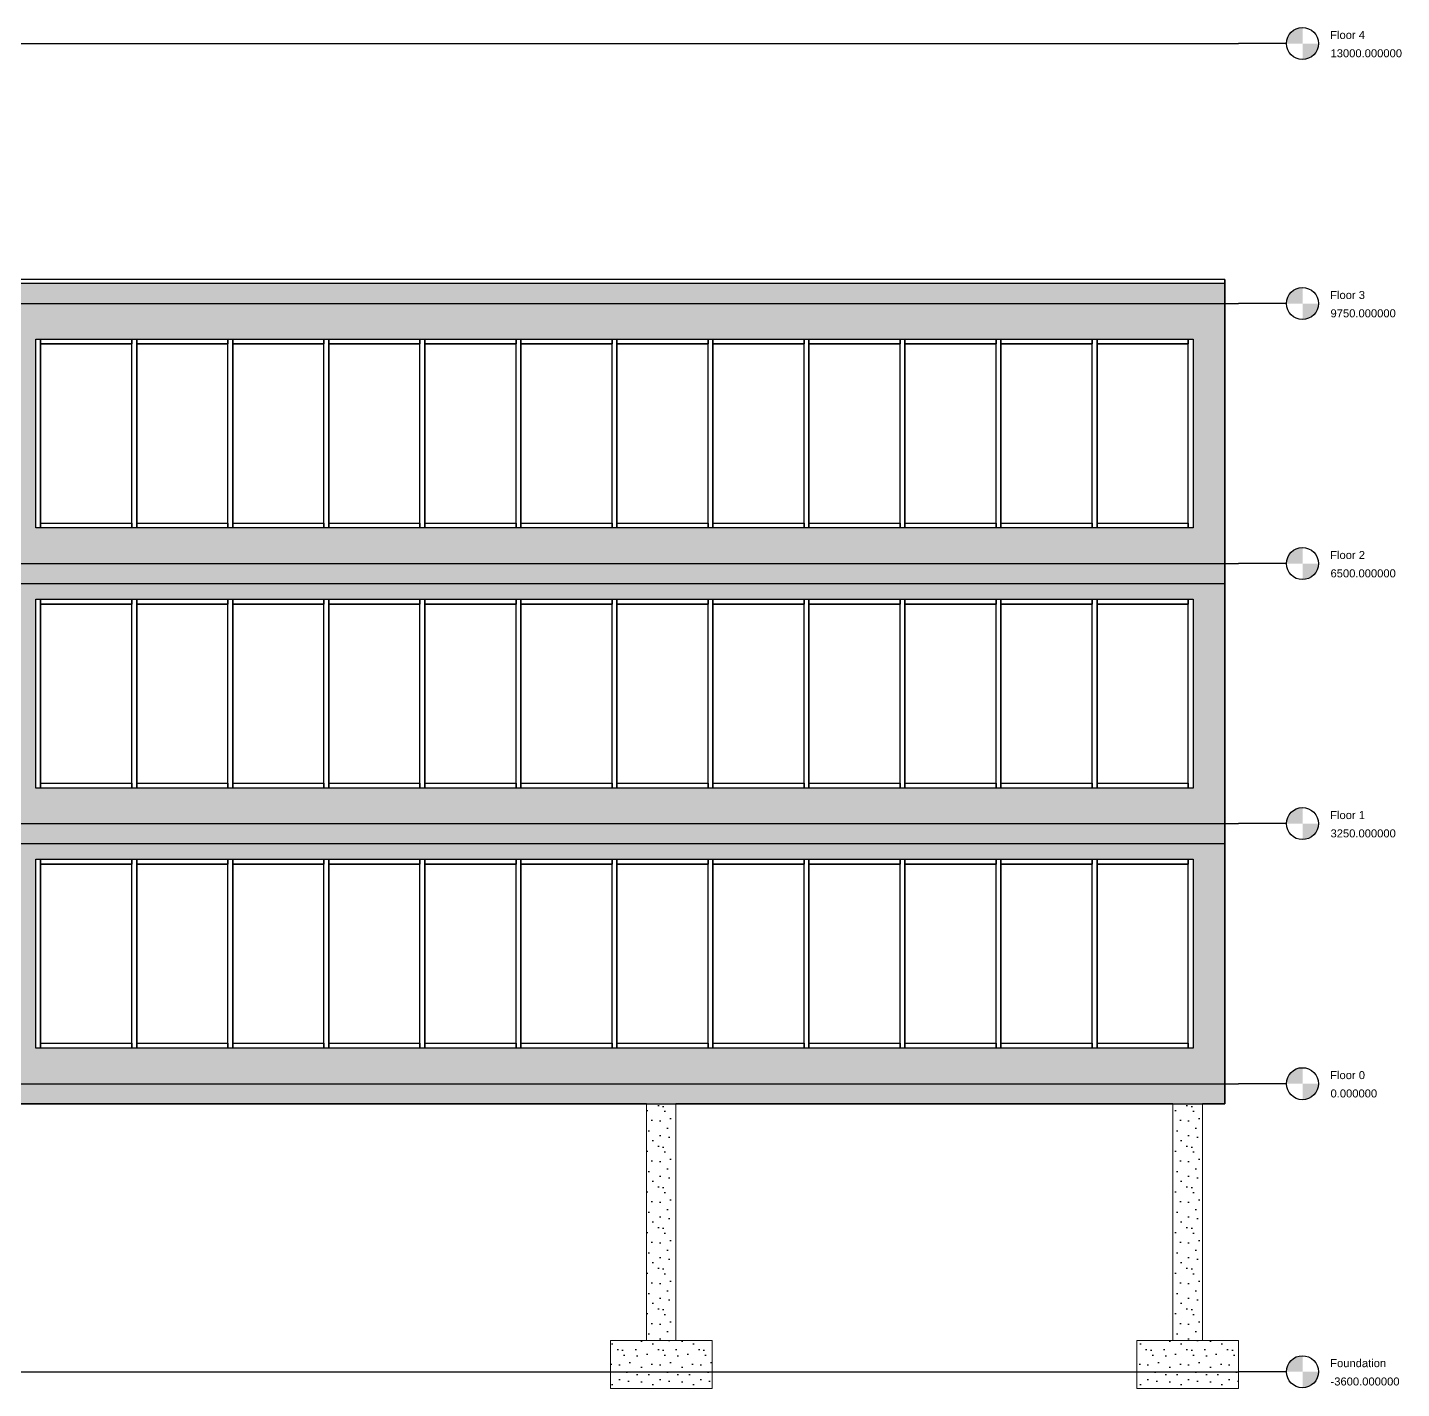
# Model space of a CAD drawing. Header units: millimetres. Extents: x -100 to 163028, y 0 to 22177.
# Drawn here: x 81991 to 99161, y 40 to 17050 of the extents above; entities that cross this region are included whole.
import ezdxf

# ---------------------------------------------------------------- set-up
doc = ezdxf.new("R2010")
doc.units = ezdxf.units.MM
doc.layers.get('0').update_dxf_attribs({"true_color": 0xdfdfdf})
for name, color, linetype in [('Background_Back bricks', 7, 'Continuous'), ('Background_Front bricks', 7, 'Continuous'), ('Background_GLASS', 161, 'Continuous'), ('Background_WINDOW_FRAME', 253, 'Continuous'), ('Elevation_Front bricks', 7, 'Continuous'), ('Viewport border', 7, 'Continuous')]:
    doc.layers.add(name, color=color, linetype=linetype)
doc.layers.add('Background_Concrete_ Reinforced', color=7, linetype='Continuous', lineweight=9)
doc.layers.add('Elevation_Concrete_ Reinforced', color=252, linetype='Continuous', lineweight=25)
doc.layers.add('Background_DETAIL_OBJECTS', color=7, linetype='Continuous', true_color=0xdfdfdf)
doc.styles.get("Standard").update_dxf_attribs({"font": 'arial.ttf'})

# ---------------------------------------------------------------- blocks, each defined once
blk = doc.blocks.new('_StoryIndicator')
h = blk.add_hatch(color=256)
h.paths.add_polyline_path([(-199, 0), (1, 0), (1, 200, 0.414214)])
h.paths.add_polyline_path([(201, 0), (1, 0), (1, -200, 0.414214)])
blk.add_line((-200, 0), (-800, 0))
blk.add_circle((-1, 0), 200)
for tag, p in [('STORYNAME', (346, 57)), ('STORYELEVATION', (350, -172))]:
    blk.add_attdef(tag, p, '', height=100)
blk = doc.blocks.new('Main_Front__section__..%5CMainBuilding.dwg', base_point=(4208, -12889))
at = {"layer": 'Elevation_Concrete_ Reinforced'}
h = blk.add_hatch(dxfattribs=at)
h.set_pattern_fill('DOTS2', color=256, scale=20, style=0)
h.paths.add_polyline_path([(33997, -9289), (33997, -12249), (34367, -12249), (34367, -9289)])
h = blk.add_hatch(dxfattribs=at)
h.set_pattern_fill('DOTS2', color=256, scale=20, style=0)
h.paths.add_polyline_path([(40575, -9289), (40575, -12249), (40945, -12249), (40945, -9289)])
h = blk.add_hatch(dxfattribs=at)
h.set_pattern_fill('DOTS2', color=256, scale=20, style=0)
h.paths.add_polyline_path([(34817, -12849), (34817, -12249), (34367, -12249), (33997, -12249), (33548, -12249), (33548, -12849)])
h = blk.add_hatch(dxfattribs=at)
h.set_pattern_fill('DOTS2', color=256, scale=20, style=0)
h.paths.add_polyline_path([(41395, -12849), (41395, -12249), (40945, -12249), (40575, -12249), (40126, -12249), (40126, -12849)])
at = {"layer": 'Elevation_Front bricks'}
h = blk.add_hatch(dxfattribs=at)
h.set_pattern_fill('V_MASONRY300x75', color=256, scale=10, style=0)
h.paths.add_polyline_path([(41227, 961), (25978, 961), (25978, 656), (25978, 631), (25978, 461), (25978, -2789), (41227, -2789)])
h.paths.add_polyline_path([(26368, 266), (26428, 266), (27568, 266), (27628, 266), (28768, 266), (28828, 266), (29968, 266), (30028, 266), (31168, 266), (31228, 266), (32368, 266), (32428, 266), (33568, 266), (33628, 266), (34768, 266), (34828, 266), (35968, 266), (36028, 266), (37168, 266), (37228, 266), (38368, 266), (38428, 266), (39568, 266), (39628, 266), (40768, 266), (40828, 266), (40828, -2094), (40768, -2094), (39628, -2094), (39568, -2094), (38428, -2094), (38368, -2094), (37228, -2094), (37168, -2094), (36028, -2094), (35968, -2094), (34828, -2094), (34768, -2094), (33628, -2094), (33568, -2094), (32428, -2094), (32368, -2094), (31228, -2094), (31168, -2094), (30028, -2094), (29968, -2094), (28828, -2094), (28768, -2094), (27628, -2094), (27568, -2094), (26428, -2094), (26368, -2094)], flags=16)
h = blk.add_hatch(dxfattribs=at)
h.set_pattern_fill('V_MASONRY300x75', color=256, scale=10, style=0)
h.paths.add_polyline_path([(25978, -6039), (41227, -6039), (41227, -2789), (25978, -2789)])
h.paths.add_polyline_path([(26368, -2984), (26428, -2984), (27568, -2984), (27628, -2984), (28768, -2984), (28828, -2984), (29968, -2984), (30028, -2984), (31168, -2984), (31228, -2984), (32368, -2984), (32428, -2984), (33568, -2984), (33628, -2984), (34768, -2984), (34828, -2984), (35968, -2984), (36028, -2984), (37168, -2984), (37228, -2984), (38368, -2984), (38428, -2984), (39568, -2984), (39628, -2984), (40768, -2984), (40828, -2984), (40828, -5344), (40768, -5344), (39628, -5344), (39568, -5344), (38428, -5344), (38368, -5344), (37228, -5344), (37168, -5344), (36028, -5344), (35968, -5344), (34828, -5344), (34768, -5344), (33628, -5344), (33568, -5344), (32428, -5344), (32368, -5344), (31228, -5344), (31168, -5344), (30028, -5344), (29968, -5344), (28828, -5344), (28768, -5344), (27628, -5344), (27568, -5344), (26428, -5344), (26368, -5344)], flags=16)
h = blk.add_hatch(dxfattribs=at)
h.set_pattern_fill('V_MASONRY300x75', color=256, scale=10, style=0)
h.paths.add_polyline_path([(40945, -9289), (41138, -9289), (41227, -9289), (41227, -6039), (25978, -6039), (25978, -9289), (33997, -9289), (34367, -9289), (40575, -9289)])
h.paths.add_polyline_path([(26368, -6234), (26428, -6234), (27568, -6234), (27628, -6234), (28768, -6234), (28828, -6234), (29968, -6234), (30028, -6234), (31168, -6234), (31228, -6234), (32368, -6234), (32428, -6234), (33568, -6234), (33628, -6234), (34768, -6234), (34828, -6234), (35968, -6234), (36028, -6234), (37168, -6234), (37228, -6234), (38368, -6234), (38428, -6234), (39568, -6234), (39628, -6234), (40768, -6234), (40828, -6234), (40828, -8594), (40768, -8594), (39628, -8594), (39568, -8594), (38428, -8594), (38368, -8594), (37228, -8594), (37168, -8594), (36028, -8594), (35968, -8594), (34828, -8594), (34768, -8594), (33628, -8594), (33568, -8594), (32428, -8594), (32368, -8594), (31228, -8594), (31168, -8594), (30028, -8594), (29968, -8594), (28828, -8594), (28768, -8594), (27628, -8594), (27568, -8594), (26428, -8594), (26368, -8594)], flags=16)
for p, q in [((5210, 3961), (41395, 3961)), ((5210, 3961), (41395, 3961)), ((5210, 711), (41395, 711)), ((5210, 711), (41395, 711)), ((5210, -2539), (41395, -2539)), ((5210, -2539), (41395, -2539)), ((5210, -2539), (41395, -2539)), ((5210, -5789), (41395, -5789)), ((5210, -5789), (41395, -5789)), ((5210, -5789), (41395, -5789)), ((5210, -9039), (41395, -9039)), ((5210, -9039), (41395, -9039)), ((5210, -9039), (41395, -9039)), ((5210, -12639), (41395, -12639))]:
    blk.add_line(p, q)
at = {"layer": 'Background_Back bricks', "extrusion": (0, 1, 0)}
for p, q in [((41227, 961), (41227, 961)), ((41227, 961), (41227, -2789)), ((41227, -2789), (41227, -2789)), ((41227, -2789), (41227, -2789)), ((41227, -2789), (41227, -6039)), ((41227, -6039), (41227, -6039)), ((41227, -6039), (41227, -6039)), ((41227, -6039), (41227, -9289)), ((33997, -9289), (25710, -9289)), ((40575, -9289), (34367, -9289)), ((41138, -9289), (40945, -9289)), ((41138, -9289), (41138, -9289)), ((41227, -9289), (41138, -9289))]:
    blk.add_line(p, q, dxfattribs=at)
at = {"layer": 'Background_Concrete_ Reinforced', "extrusion": (0, 1, 0)}
for p, q in [((41138, -9289), (25888, -9289)), ((33997, -9289), (33997, -12249)), ((34367, -9289), (34367, -12249)), ((34367, -9289), (34367, -12249)), ((40575, -9289), (40575, -12249)), ((40945, -9289), (40945, -12249)), ((40945, -9289), (40945, -12249)), ((33548, -12249), (34817, -12249)), ((33548, -12249), (33548, -12849)), ((34817, -12249), (34817, -12249)), ((34817, -12849), (34817, -12249)), ((34817, -12849), (34817, -12249)), ((40126, -12249), (40126, -12849)), ((40126, -12249), (41395, -12249)), ((41395, -12249), (41395, -12249)), ((41395, -12849), (41395, -12249)), ((41395, -12849), (41395, -12249)), ((34817, -12849), (33548, -12849)), ((34817, -12849), (33548, -12849)), ((33548, -12849), (33548, -12849)), ((41395, -12849), (40126, -12849)), ((41395, -12849), (40126, -12849)), ((40126, -12849), (40126, -12849))]:
    blk.add_line(p, q, dxfattribs=at)
at = {"layer": 'Background_DETAIL_OBJECTS', "extrusion": (0, 1, 0)}
for p, q in [((41227, 1011), (25978, 1011)), ((41227, 961), (25978, 961)), ((41227, 1011), (41227, 961)), ((41227, 961), (41227, 1011))]:
    blk.add_line(p, q, dxfattribs=at)
at = {"layer": 'Background_Front bricks', "extrusion": (0, 1, 0)}
for p, q in [((41227, 961), (25978, 961)), ((41227, 961), (41227, -2789)), ((41227, -2789), (41227, 961)), ((26368, -2094), (26368, 266)), ((26368, 266), (40828, 266)), ((40828, 266), (40828, -2094)), ((40828, -2094), (26368, -2094)), ((25978, -2789), (41227, -2789)), ((25978, -2789), (41227, -2789)), ((41227, -6039), (41227, -2789)), ((41227, -2789), (41227, -6039)), ((26368, -5344), (26368, -2984)), ((26368, -2984), (40828, -2984)), ((40828, -2984), (40828, -5344)), ((40828, -5344), (26368, -5344)), ((25978, -6039), (41227, -6039)), ((25978, -6039), (41227, -6039)), ((41227, -6039), (41227, -9289)), ((41227, -9289), (41227, -6039)), ((26368, -6234), (40828, -6234)), ((26368, -8594), (26368, -6234)), ((40828, -6234), (40828, -8594)), ((40828, -8594), (26368, -8594)), ((25978, -9289), (41227, -9289)), ((41138, -9289), (41227, -9289))]:
    blk.add_line(p, q, dxfattribs=at)
at = {"layer": 'Background_GLASS', "extrusion": (0, 1, 0)}
for p, q in [((26428, -2034), (26428, 206)), ((26428, 206), (27568, 206)), ((27628, 206), (28768, 206)), ((27628, -2034), (27628, 206)), ((28828, -2034), (28828, 206)), ((28828, 206), (29968, 206)), ((30028, -2034), (30028, 206)), ((30028, 206), (31168, 206)), ((31228, -2034), (31228, 206)), ((31228, 206), (32368, 206)), ((32428, -2034), (32428, 206)), ((32428, 206), (33568, 206)), ((33628, -2034), (33628, 206)), ((33628, 206), (34768, 206)), ((34828, 206), (35968, 206)), ((34828, -2034), (34828, 206)), ((36028, -2034), (36028, 206)), ((36028, 206), (37168, 206)), ((37228, -2034), (37228, 206)), ((37228, 206), (38368, 206)), ((38428, -2034), (38428, 206)), ((38428, 206), (39568, 206)), ((39628, 206), (40768, 206)), ((39628, -2034), (39628, 206)), ((26428, -3044), (27568, -3044)), ((26428, -5284), (26428, -3044)), ((27628, -3044), (28768, -3044)), ((27628, -5284), (27628, -3044)), ((28828, -3044), (29968, -3044)), ((28828, -5284), (28828, -3044)), ((30028, -5284), (30028, -3044)), ((30028, -3044), (31168, -3044)), ((31228, -3044), (32368, -3044)), ((31228, -5284), (31228, -3044)), ((32428, -3044), (33568, -3044)), ((32428, -5284), (32428, -3044)), ((33628, -3044), (34768, -3044)), ((33628, -5284), (33628, -3044)), ((34828, -5284), (34828, -3044)), ((34828, -3044), (35968, -3044)), ((36028, -5284), (36028, -3044)), ((36028, -3044), (37168, -3044)), ((37228, -3044), (38368, -3044)), ((37228, -5284), (37228, -3044)), ((38428, -3044), (39568, -3044)), ((38428, -5284), (38428, -3044)), ((39628, -3044), (40768, -3044)), ((39628, -5284), (39628, -3044)), ((26428, -6294), (27568, -6294)), ((26428, -8534), (26428, -6294)), ((27628, -6294), (28768, -6294)), ((27628, -8534), (27628, -6294)), ((28828, -8534), (28828, -6294)), ((28828, -6294), (29968, -6294)), ((30028, -8534), (30028, -6294)), ((30028, -6294), (31168, -6294)), ((31228, -6294), (32368, -6294)), ((31228, -8534), (31228, -6294)), ((32428, -8534), (32428, -6294)), ((32428, -6294), (33568, -6294)), ((33628, -8534), (33628, -6294)), ((33628, -6294), (34768, -6294)), ((34828, -6294), (35968, -6294)), ((34828, -8534), (34828, -6294)), ((36028, -8534), (36028, -6294)), ((36028, -6294), (37168, -6294)), ((37228, -8534), (37228, -6294)), ((37228, -6294), (38368, -6294)), ((38428, -6294), (39568, -6294)), ((38428, -8534), (38428, -6294)), ((39628, -8534), (39628, -6294)), ((39628, -6294), (40768, -6294))]:
    blk.add_line(p, q, dxfattribs=at)
at = {"layer": 'Background_WINDOW_FRAME', "extrusion": (0, 1, 0)}
for p, q in [((26368, -2094), (26368, 266)), ((26368, 266), (26428, 266)), ((26428, 266), (26428, -2094)), ((26428, 266), (27568, 266)), ((26428, 206), (26428, 266)), ((27568, 206), (26428, 206)), ((27568, 266), (27628, 266)), ((27568, 266), (27568, 206)), ((27568, -2094), (27568, 266)), ((27628, 266), (28768, 266)), ((27628, 206), (27628, 266)), ((27628, 266), (27628, -2094)), ((28768, 206), (27628, 206)), ((28768, 266), (28828, 266)), ((28768, -2094), (28768, 266)), ((28768, 266), (28768, 206)), ((28828, 266), (28828, -2094)), ((28828, 266), (29968, 266)), ((28828, 206), (28828, 266)), ((29968, 206), (28828, 206)), ((29968, 266), (29968, 206)), ((29968, -2094), (29968, 266)), ((29968, 266), (30028, 266)), ((30028, 266), (30028, -2094)), ((30028, 206), (30028, 266)), ((30028, 266), (31168, 266)), ((31168, 206), (30028, 206)), ((31168, 266), (31168, 206)), ((31168, -2094), (31168, 266)), ((31168, 266), (31228, 266)), ((31228, 266), (31228, -2094)), ((31228, 206), (31228, 266)), ((31228, 266), (32368, 266)), ((32368, 206), (31228, 206)), ((32368, -2094), (32368, 266)), ((32368, 266), (32368, 206)), ((32368, 266), (32428, 266)), ((32428, 266), (32428, -2094)), ((32428, 266), (33568, 266)), ((32428, 206), (32428, 266)), ((33568, 206), (32428, 206)), ((33568, -2094), (33568, 266)), ((33568, 266), (33568, 206)), ((33568, 266), (33628, 266)), ((33628, 206), (33628, 266)), ((33628, 266), (33628, -2094)), ((33628, 266), (34768, 266)), ((34768, 206), (33628, 206)), ((34768, 266), (34828, 266)), ((34768, 266), (34768, 206)), ((34768, -2094), (34768, 266)), ((34828, 266), (34828, -2094)), ((34828, 266), (35968, 266)), ((34828, 206), (34828, 266)), ((35968, 206), (34828, 206)), ((35968, 266), (36028, 266)), ((35968, 266), (35968, 206)), ((35968, -2094), (35968, 266)), ((36028, 206), (36028, 266)), ((36028, 266), (37168, 266)), ((36028, 266), (36028, -2094)), ((37168, 206), (36028, 206)), ((37168, -2094), (37168, 266)), ((37168, 266), (37168, 206)), ((37168, 266), (37228, 266)), ((37228, 266), (38368, 266)), ((37228, 206), (37228, 266)), ((37228, 266), (37228, -2094)), ((38368, 206), (37228, 206)), ((38368, -2094), (38368, 266)), ((38368, 266), (38368, 206)), ((38368, 266), (38428, 266)), ((38428, 206), (38428, 266)), ((38428, 266), (38428, -2094)), ((38428, 266), (39568, 266)), ((39568, 206), (38428, 206)), ((39568, 266), (39568, 206)), ((39568, 266), (39628, 266)), ((39568, -2094), (39568, 266)), ((39628, 206), (39628, 266)), ((39628, 266), (39628, -2094)), ((39628, 266), (40768, 266)), ((40768, 206), (39628, 206)), ((40768, 266), (40828, 266)), ((40768, 266), (40768, 206)), ((40768, -2094), (40768, 266)), ((26428, -2094), (26428, -2034)), ((26428, -2034), (27568, -2034)), ((27568, -2034), (27568, -2094)), ((27628, -2034), (28768, -2034)), ((27628, -2094), (27628, -2034)), ((28768, -2034), (28768, -2094)), ((28828, -2034), (29968, -2034)), ((28828, -2094), (28828, -2034)), ((29968, -2034), (29968, -2094)), ((30028, -2094), (30028, -2034)), ((30028, -2034), (31168, -2034)), ((31168, -2034), (31168, -2094)), ((31228, -2034), (32368, -2034)), ((31228, -2094), (31228, -2034)), ((32368, -2034), (32368, -2094)), ((32428, -2034), (33568, -2034)), ((32428, -2094), (32428, -2034)), ((33568, -2034), (33568, -2094)), ((33628, -2034), (34768, -2034)), ((33628, -2094), (33628, -2034)), ((34768, -2034), (34768, -2094)), ((34828, -2094), (34828, -2034)), ((34828, -2034), (35968, -2034)), ((35968, -2034), (35968, -2094)), ((36028, -2034), (37168, -2034)), ((36028, -2094), (36028, -2034)), ((37168, -2034), (37168, -2094)), ((37228, -2094), (37228, -2034)), ((37228, -2034), (38368, -2034)), ((38368, -2034), (38368, -2094)), ((38428, -2094), (38428, -2034)), ((38428, -2034), (39568, -2034)), ((39568, -2034), (39568, -2094)), ((39628, -2094), (39628, -2034)), ((39628, -2034), (40768, -2034)), ((40768, -2034), (40768, -2094)), ((26368, -5344), (26368, -2984)), ((26368, -2984), (26428, -2984)), ((26428, -3044), (26428, -2984)), ((26428, -2984), (26428, -5344)), ((26428, -2984), (27568, -2984)), ((27568, -3044), (26428, -3044)), ((27568, -5344), (27568, -2984)), ((27568, -2984), (27628, -2984)), ((27568, -2984), (27568, -3044)), ((27628, -2984), (27628, -5344)), ((27628, -2984), (28768, -2984)), ((27628, -3044), (27628, -2984)), ((28768, -3044), (27628, -3044)), ((28768, -2984), (28768, -3044)), ((28768, -2984), (28828, -2984)), ((28768, -5344), (28768, -2984)), ((28828, -2984), (28828, -5344)), ((28828, -3044), (28828, -2984)), ((28828, -2984), (29968, -2984)), ((29968, -3044), (28828, -3044)), ((29968, -2984), (30028, -2984)), ((29968, -2984), (29968, -3044)), ((29968, -5344), (29968, -2984)), ((30028, -2984), (31168, -2984)), ((30028, -2984), (30028, -5344)), ((30028, -3044), (30028, -2984)), ((31168, -3044), (30028, -3044)), ((31168, -5344), (31168, -2984)), ((31168, -2984), (31168, -3044)), ((31168, -2984), (31228, -2984)), ((31228, -2984), (31228, -5344)), ((31228, -2984), (32368, -2984)), ((31228, -3044), (31228, -2984)), ((32368, -3044), (31228, -3044)), ((32368, -2984), (32368, -3044)), ((32368, -5344), (32368, -2984)), ((32368, -2984), (32428, -2984)), ((32428, -2984), (32428, -5344)), ((32428, -2984), (33568, -2984)), ((32428, -3044), (32428, -2984)), ((33568, -3044), (32428, -3044)), ((33568, -2984), (33628, -2984)), ((33568, -2984), (33568, -3044)), ((33568, -5344), (33568, -2984)), ((33628, -2984), (34768, -2984)), ((33628, -2984), (33628, -5344)), ((33628, -3044), (33628, -2984)), ((34768, -3044), (33628, -3044)), ((34768, -2984), (34768, -3044)), ((34768, -2984), (34828, -2984)), ((34768, -5344), (34768, -2984)), ((34828, -2984), (35968, -2984)), ((34828, -3044), (34828, -2984)), ((34828, -2984), (34828, -5344)), ((35968, -3044), (34828, -3044)), ((35968, -5344), (35968, -2984)), ((35968, -2984), (35968, -3044)), ((35968, -2984), (36028, -2984)), ((36028, -2984), (37168, -2984)), ((36028, -2984), (36028, -5344)), ((36028, -3044), (36028, -2984)), ((37168, -3044), (36028, -3044)), ((37168, -2984), (37228, -2984)), ((37168, -2984), (37168, -3044)), ((37168, -5344), (37168, -2984)), ((37228, -3044), (37228, -2984)), ((37228, -2984), (37228, -5344)), ((37228, -2984), (38368, -2984)), ((38368, -3044), (37228, -3044)), ((38368, -5344), (38368, -2984)), ((38368, -2984), (38368, -3044)), ((38368, -2984), (38428, -2984)), ((38428, -2984), (39568, -2984)), ((38428, -2984), (38428, -5344)), ((38428, -3044), (38428, -2984)), ((39568, -3044), (38428, -3044)), ((39568, -2984), (39568, -3044)), ((39568, -2984), (39628, -2984)), ((39568, -5344), (39568, -2984)), ((39628, -2984), (39628, -5344)), ((39628, -3044), (39628, -2984)), ((39628, -2984), (40768, -2984)), ((40768, -3044), (39628, -3044)), ((40768, -2984), (40768, -3044)), ((40768, -2984), (40828, -2984)), ((40768, -5344), (40768, -2984)), ((26428, -5344), (26428, -5284)), ((26428, -5284), (27568, -5284)), ((27568, -5284), (27568, -5344)), ((27628, -5284), (28768, -5284)), ((27628, -5344), (27628, -5284)), ((28768, -5284), (28768, -5344)), ((28828, -5284), (29968, -5284)), ((28828, -5344), (28828, -5284)), ((29968, -5284), (29968, -5344)), ((30028, -5344), (30028, -5284)), ((30028, -5284), (31168, -5284)), ((31168, -5284), (31168, -5344)), ((31228, -5284), (32368, -5284)), ((31228, -5344), (31228, -5284)), ((32368, -5284), (32368, -5344)), ((32428, -5344), (32428, -5284)), ((32428, -5284), (33568, -5284)), ((33568, -5284), (33568, -5344)), ((33628, -5344), (33628, -5284)), ((33628, -5284), (34768, -5284)), ((34768, -5284), (34768, -5344)), ((34828, -5284), (35968, -5284)), ((34828, -5344), (34828, -5284)), ((35968, -5284), (35968, -5344)), ((36028, -5344), (36028, -5284)), ((36028, -5284), (37168, -5284)), ((37168, -5284), (37168, -5344)), ((37228, -5344), (37228, -5284)), ((37228, -5284), (38368, -5284)), ((38368, -5284), (38368, -5344)), ((38428, -5284), (39568, -5284)), ((38428, -5344), (38428, -5284)), ((39568, -5284), (39568, -5344)), ((39628, -5344), (39628, -5284)), ((39628, -5284), (40768, -5284)), ((40768, -5284), (40768, -5344)), ((26368, -8594), (26368, -6234)), ((26368, -6234), (26428, -6234)), ((26428, -6234), (26428, -8594)), ((26428, -6294), (26428, -6234)), ((26428, -6234), (27568, -6234)), ((27568, -6294), (26428, -6294)), ((27568, -8594), (27568, -6234)), ((27568, -6234), (27568, -6294)), ((27568, -6234), (27628, -6234)), ((27628, -6234), (27628, -8594)), ((27628, -6294), (27628, -6234)), ((27628, -6234), (28768, -6234)), ((28768, -6294), (27628, -6294)), ((28768, -6234), (28768, -6294)), ((28768, -8594), (28768, -6234)), ((28768, -6234), (28828, -6234)), ((28828, -6294), (28828, -6234)), ((28828, -6234), (29968, -6234)), ((28828, -6234), (28828, -8594)), ((29968, -6294), (28828, -6294)), ((29968, -6234), (29968, -6294)), ((29968, -6234), (30028, -6234)), ((29968, -8594), (29968, -6234)), ((30028, -6294), (30028, -6234)), ((30028, -6234), (31168, -6234)), ((30028, -6234), (30028, -8594)), ((31168, -6294), (30028, -6294)), ((31168, -6234), (31228, -6234)), ((31168, -8594), (31168, -6234)), ((31168, -6234), (31168, -6294)), ((31228, -6234), (31228, -8594)), ((31228, -6294), (31228, -6234)), ((31228, -6234), (32368, -6234)), ((32368, -6294), (31228, -6294)), ((32368, -6234), (32368, -6294)), ((32368, -6234), (32428, -6234)), ((32368, -8594), (32368, -6234)), ((32428, -6234), (32428, -8594)), ((32428, -6234), (33568, -6234)), ((32428, -6294), (32428, -6234)), ((33568, -6294), (32428, -6294)), ((33568, -6234), (33568, -6294)), ((33568, -8594), (33568, -6234)), ((33568, -6234), (33628, -6234)), ((33628, -6234), (34768, -6234)), ((33628, -6294), (33628, -6234)), ((33628, -6234), (33628, -8594)), ((34768, -6294), (33628, -6294)), ((34768, -6234), (34828, -6234)), ((34768, -6234), (34768, -6294)), ((34768, -8594), (34768, -6234)), ((34828, -6294), (34828, -6234)), ((34828, -6234), (35968, -6234)), ((34828, -6234), (34828, -8594)), ((35968, -6294), (34828, -6294)), ((35968, -6234), (35968, -6294)), ((35968, -8594), (35968, -6234)), ((35968, -6234), (36028, -6234)), ((36028, -6294), (36028, -6234)), ((36028, -6234), (37168, -6234)), ((36028, -6234), (36028, -8594)), ((37168, -6294), (36028, -6294)), ((37168, -6234), (37228, -6234)), ((37168, -8594), (37168, -6234)), ((37168, -6234), (37168, -6294)), ((37228, -6234), (38368, -6234)), ((37228, -6294), (37228, -6234)), ((37228, -6234), (37228, -8594)), ((38368, -6294), (37228, -6294)), ((38368, -8594), (38368, -6234)), ((38368, -6234), (38368, -6294)), ((38368, -6234), (38428, -6234)), ((38428, -6234), (38428, -8594)), ((38428, -6234), (39568, -6234)), ((38428, -6294), (38428, -6234)), ((39568, -6294), (38428, -6294)), ((39568, -6234), (39568, -6294)), ((39568, -8594), (39568, -6234)), ((39568, -6234), (39628, -6234)), ((39628, -6234), (39628, -8594)), ((39628, -6234), (40768, -6234)), ((39628, -6294), (39628, -6234)), ((40768, -6294), (39628, -6294)), ((40768, -6234), (40828, -6234)), ((40768, -8594), (40768, -6234)), ((40768, -6234), (40768, -6294)), ((26428, -8594), (26428, -8534)), ((26428, -8534), (27568, -8534)), ((27568, -8534), (27568, -8594)), ((27628, -8594), (27628, -8534)), ((27628, -8534), (28768, -8534)), ((28768, -8534), (28768, -8594)), ((28828, -8594), (28828, -8534)), ((28828, -8534), (29968, -8534)), ((29968, -8534), (29968, -8594)), ((30028, -8534), (31168, -8534)), ((30028, -8594), (30028, -8534)), ((31168, -8534), (31168, -8594)), ((31228, -8534), (32368, -8534)), ((31228, -8594), (31228, -8534)), ((32368, -8534), (32368, -8594)), ((32428, -8534), (33568, -8534)), ((32428, -8594), (32428, -8534)), ((33568, -8534), (33568, -8594)), ((33628, -8594), (33628, -8534)), ((33628, -8534), (34768, -8534)), ((34768, -8534), (34768, -8594)), ((34828, -8534), (35968, -8534)), ((34828, -8594), (34828, -8534)), ((35968, -8534), (35968, -8594)), ((36028, -8594), (36028, -8534)), ((36028, -8534), (37168, -8534)), ((37168, -8534), (37168, -8594)), ((37228, -8594), (37228, -8534)), ((37228, -8534), (38368, -8534)), ((38368, -8534), (38368, -8594)), ((38428, -8594), (38428, -8534)), ((38428, -8534), (39568, -8534)), ((39568, -8534), (39568, -8594)), ((39628, -8594), (39628, -8534)), ((39628, -8534), (40768, -8534)), ((40768, -8534), (40768, -8594))]:
    blk.add_line(p, q, dxfattribs=at)
for p, values in [((42196, 3961), {'STORYNAME': 'Floor 4', 'STORYELEVATION': '13000.000000'}), ((42196, 3961), {'STORYNAME': 'Floor 4', 'STORYELEVATION': '13000.000000'}), ((42196, 711), {'STORYNAME': 'Floor 3', 'STORYELEVATION': '9750.000000'}), ((42196, 711), {'STORYNAME': 'Floor 3', 'STORYELEVATION': '9750.000000'}), ((42196, -2539), {'STORYNAME': 'Floor 2', 'STORYELEVATION': '6500.000000'}), ((42196, -2539), {'STORYNAME': 'Floor 2', 'STORYELEVATION': '6500.000000'}), ((42196, -2539), {'STORYNAME': 'Floor 2', 'STORYELEVATION': '6500.000000'}), ((42196, -5789), {'STORYNAME': 'Floor 1', 'STORYELEVATION': '3250.000000'}), ((42196, -5789), {'STORYNAME': 'Floor 1', 'STORYELEVATION': '3250.000000'}), ((42196, -5789), {'STORYNAME': 'Floor 1', 'STORYELEVATION': '3250.000000'}), ((42196, -9039), {'STORYNAME': 'Floor 0', 'STORYELEVATION': '0.000000'}), ((42196, -9039), {'STORYNAME': 'Floor 0', 'STORYELEVATION': '0.000000'}), ((42196, -9039), {'STORYNAME': 'Floor 0', 'STORYELEVATION': '0.000000'}), ((42196, -12639), {'STORYNAME': 'Foundation', 'STORYELEVATION': '-3600.000000'})]:
    blk.add_blockref('_StoryIndicator', p).add_auto_attribs(values)

msp = doc.modelspace()

# ---------------------------------------------------------------- block references
at = {"layer": 'Viewport border'}
msp.add_blockref('Main_Front__section__..%5CMainBuilding.dwg', (59936, 0), dxfattribs=at)

doc.saveas('drawing.dxf')
